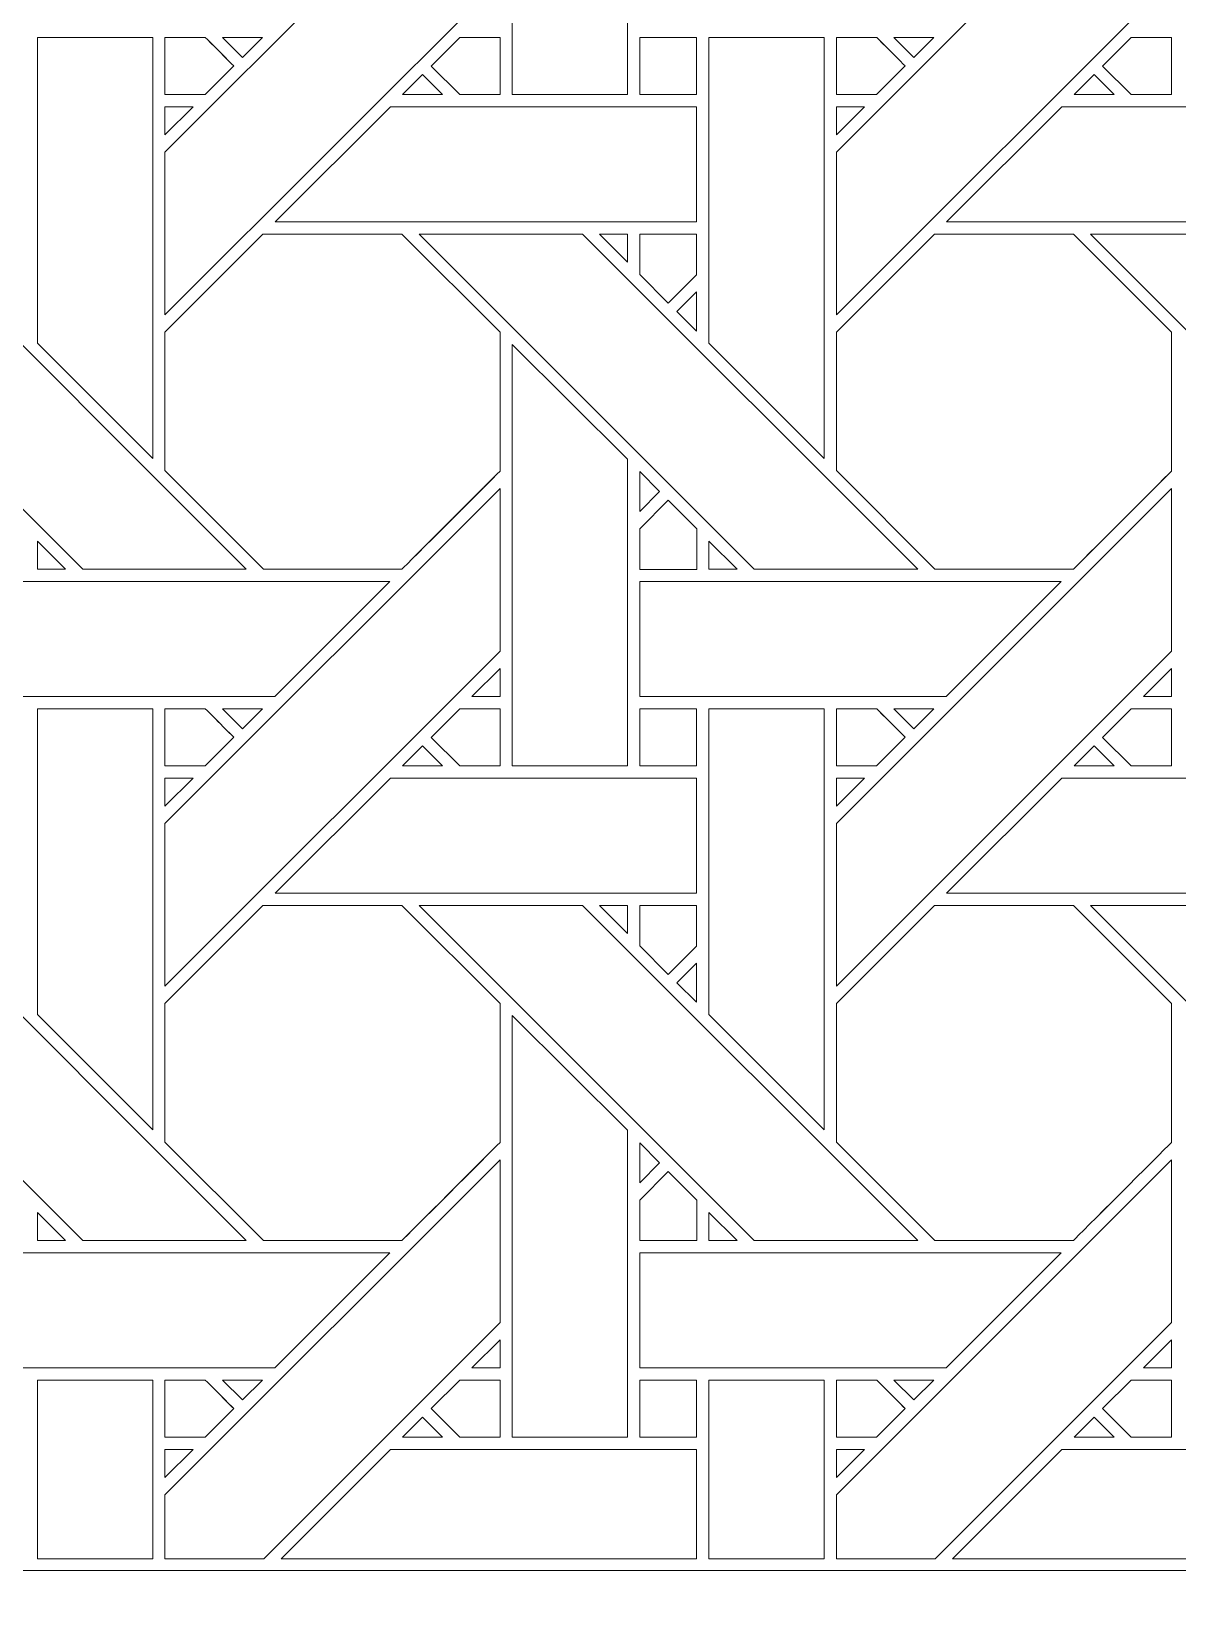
# Model space of a CAD drawing. Header units: inches. Extents: x 6.4 to 18.4, y 3.1 to 15.1.
# Drawn here: x 10.534 to 12.154, y 10.725 to 12.939 of the extents above; entities that cross this region are included whole.
import ezdxf

# ---------------------------------------------------------------- set-up
doc = ezdxf.new("R2010")
doc.units = ezdxf.units.IN
doc.header["$MEASUREMENT"] = 0
doc.layers.add('Design', color=7, linetype='Continuous', lineweight=0)

msp = doc.modelspace()

# ---------------------------------------------------------------- linework, layer by layer
at = {"layer": 'Design'}
for points, knots in [([(12.3829, 15.0948), (9.0691, 15.0948), (6.3829, 12.4085), (6.3829, 9.0948), (6.3829, 5.7811), (9.0691, 3.0948), (12.3829, 3.0948), (15.6966, 3.0948), (18.3829, 5.7811), (18.3829, 9.0948), (18.3829, 12.4085), (15.6966, 15.0948), (12.3829, 15.0948)], [0, 0, 0, 0, 1, 1, 1, 2, 2, 2, 3, 3, 3, 4, 4, 4, 4]), ([(7.399, 10.7636), (7.399, 10.7636), (7.4146, 10.7636), (7.4146, 10.7636), (7.4146, 10.7636), (7.4265, 10.7636), (7.4265, 10.7636), (7.4265, 10.7636), (17.3629, 10.7636), (17.3629, 10.7636), (17.3711, 10.7636), (17.3771, 10.7713), (17.3751, 10.7793), (17.374, 10.7838), (17.3725, 10.7889), (17.3707, 10.7944), (16.6636, 12.8699), (14.6977, 14.3629), (12.3829, 14.3629), (10.0662, 14.3629), (8.0989, 12.8675), (7.3933, 10.7893), (7.3898, 10.779), (7.3884, 10.7717), (7.3905, 10.7675), (7.3918, 10.7649), (7.3945, 10.7636), (7.399, 10.7636)], [0, 0, 0, 0, 1, 1, 1, 2, 2, 2, 3, 3, 3, 4, 4, 4, 5, 5, 5, 6, 6, 6, 7, 7, 7, 8, 8, 8, 9, 9, 9, 9]), ([(11.2137, 12.8493), (11.2137, 12.8493), (11.2137, 13.4452), (11.2137, 13.4452), (11.2137, 13.4452), (11.3765, 13.283), (11.3765, 13.283), (11.3765, 13.283), (11.3765, 12.8493), (11.3765, 12.8493), (11.3765, 12.8493), (11.2137, 12.8493), (11.2137, 12.8493)], [0, 0, 0, 0, 1, 1, 1, 2, 2, 2, 3, 3, 3, 4, 4, 4, 4]), ([(11.1966, 13.0116), (11.1966, 13.0116), (10.7229, 12.5379), (10.7229, 12.5379), (10.7229, 12.5379), (10.7229, 12.768), (10.7229, 12.768), (10.7229, 12.768), (11.1966, 13.2416), (11.1966, 13.2416), (11.1966, 13.2416), (11.1966, 13.0116), (11.1966, 13.0116)], [0, 0, 0, 0, 1, 1, 1, 2, 2, 2, 3, 3, 3, 4, 4, 4, 4]), ([(12.1453, 13.0116), (12.1453, 13.0116), (11.6717, 12.5379), (11.6717, 12.5379), (11.6717, 12.5379), (11.6717, 12.768), (11.6717, 12.768), (11.6717, 12.768), (12.1453, 13.2416), (12.1453, 13.2416), (12.1453, 13.2416), (12.1453, 13.0116), (12.1453, 13.0116)], [0, 0, 0, 0, 1, 1, 1, 2, 2, 2, 3, 3, 3, 4, 4, 4, 4]), ([(10.5429, 12.4979), (10.5429, 12.4979), (10.5429, 12.9301), (10.5429, 12.9301), (10.5429, 12.9301), (10.7058, 12.9301), (10.7058, 12.9301), (10.7058, 12.9301), (10.7058, 12.335), (10.7058, 12.335), (10.7058, 12.335), (10.5429, 12.4979), (10.5429, 12.4979)], [0, 0, 0, 0, 1, 1, 1, 2, 2, 2, 3, 3, 3, 4, 4, 4, 4]), ([(10.7229, 12.9301), (10.7229, 12.9301), (10.78, 12.9301), (10.78, 12.9301), (10.7851, 12.925), (10.8159, 12.8942), (10.8203, 12.8898), (10.8203, 12.8898), (10.7799, 12.8494), (10.7799, 12.8494), (10.7799, 12.8494), (10.7229, 12.8494), (10.7229, 12.8494), (10.7229, 12.8494), (10.7229, 12.9301), (10.7229, 12.9301)], [0, 0, 0, 0, 1, 1, 1, 2, 2, 2, 3, 3, 3, 4, 4, 4, 5, 5, 5, 5]), ([(10.8203, 12.8898), (10.8203, 12.8898), (10.7799, 12.8494), (10.7799, 12.8494), (10.7799, 12.8494), (10.7229, 12.8494), (10.7229, 12.8494), (10.7229, 12.8494), (10.7229, 12.9301), (10.7229, 12.9301), (10.7229, 12.9301), (10.78, 12.9301), (10.78, 12.9301), (10.7852, 12.9249), (10.816, 12.8941), (10.8203, 12.8898)], [0, 0, 0, 0, 1, 1, 1, 2, 2, 2, 3, 3, 3, 4, 4, 4, 5, 5, 5, 5]), ([(10.8044, 12.9301), (10.8044, 12.9301), (10.8608, 12.9301), (10.8608, 12.9301), (10.8608, 12.9301), (10.8326, 12.9019), (10.8326, 12.9019), (10.8326, 12.9019), (10.8044, 12.9301), (10.8044, 12.9301)], [0, 0, 0, 0, 1, 1, 1, 2, 2, 2, 3, 3, 3, 3]), ([(11.1395, 12.8494), (11.1395, 12.8494), (11.0991, 12.8897), (11.0991, 12.8897), (11.0991, 12.8897), (11.1396, 12.9302), (11.1396, 12.9302), (11.1396, 12.9302), (11.1966, 12.9302), (11.1966, 12.9302), (11.1966, 12.9302), (11.1966, 12.8494), (11.1966, 12.8494), (11.1966, 12.8494), (11.1395, 12.8494), (11.1395, 12.8494)], [0, 0, 0, 0, 1, 1, 1, 2, 2, 2, 3, 3, 3, 4, 4, 4, 5, 5, 5, 5]), ([(11.1966, 12.9302), (11.1966, 12.9302), (11.1966, 12.8494), (11.1966, 12.8494), (11.1966, 12.8494), (11.1395, 12.8494), (11.1395, 12.8494), (11.1395, 12.8494), (11.0991, 12.8897), (11.0991, 12.8897), (11.0991, 12.8897), (11.1396, 12.9302), (11.1396, 12.9302), (11.1396, 12.9302), (11.1966, 12.9302), (11.1966, 12.9302)], [0, 0, 0, 0, 1, 1, 1, 2, 2, 2, 3, 3, 3, 4, 4, 4, 5, 5, 5, 5]), ([(11.3938, 12.9301), (11.3938, 12.9301), (11.474, 12.9301), (11.474, 12.9301), (11.474, 12.9301), (11.474, 12.8494), (11.474, 12.8494), (11.474, 12.8494), (11.3938, 12.8494), (11.3938, 12.8494), (11.3938, 12.8494), (11.3938, 12.9301), (11.3938, 12.9301)], [0, 0, 0, 0, 1, 1, 1, 2, 2, 2, 3, 3, 3, 4, 4, 4, 4]), ([(11.3938, 12.9301), (11.3938, 12.9301), (11.474, 12.9301), (11.474, 12.9301), (11.474, 12.9301), (11.474, 12.8494), (11.474, 12.8494), (11.474, 12.8494), (11.3938, 12.8494), (11.3938, 12.8494), (11.3938, 12.8494), (11.3938, 12.9301), (11.3938, 12.9301)], [0, 0, 0, 0, 1, 1, 1, 2, 2, 2, 3, 3, 3, 4, 4, 4, 4]), ([(11.4916, 12.4979), (11.4916, 12.4979), (11.4916, 12.9301), (11.4916, 12.9301), (11.4916, 12.9301), (11.6545, 12.9301), (11.6545, 12.9301), (11.6545, 12.9301), (11.6545, 12.335), (11.6545, 12.335), (11.6545, 12.335), (11.4916, 12.4979), (11.4916, 12.4979)], [0, 0, 0, 0, 1, 1, 1, 2, 2, 2, 3, 3, 3, 4, 4, 4, 4]), ([(11.6717, 12.9301), (11.6717, 12.9301), (11.7287, 12.9301), (11.7287, 12.9301), (11.7339, 12.925), (11.7646, 12.8942), (11.7691, 12.8898), (11.7691, 12.8898), (11.7286, 12.8494), (11.7286, 12.8494), (11.7286, 12.8494), (11.6717, 12.8494), (11.6717, 12.8494), (11.6717, 12.8494), (11.6717, 12.9301), (11.6717, 12.9301)], [0, 0, 0, 0, 1, 1, 1, 2, 2, 2, 3, 3, 3, 4, 4, 4, 5, 5, 5, 5]), ([(11.7691, 12.8898), (11.7691, 12.8898), (11.7286, 12.8494), (11.7286, 12.8494), (11.7286, 12.8494), (11.6717, 12.8494), (11.6717, 12.8494), (11.6717, 12.8494), (11.6717, 12.9301), (11.6717, 12.9301), (11.6717, 12.9301), (11.7287, 12.9301), (11.7287, 12.9301), (11.7339, 12.9249), (11.7647, 12.8941), (11.7691, 12.8898)], [0, 0, 0, 0, 1, 1, 1, 2, 2, 2, 3, 3, 3, 4, 4, 4, 5, 5, 5, 5]), ([(11.7531, 12.9301), (11.7531, 12.9301), (11.8096, 12.9301), (11.8096, 12.9301), (11.8096, 12.9301), (11.7813, 12.9019), (11.7813, 12.9019), (11.7813, 12.9019), (11.7531, 12.9301), (11.7531, 12.9301)], [0, 0, 0, 0, 1, 1, 1, 2, 2, 2, 3, 3, 3, 3]), ([(12.0882, 12.8494), (12.0882, 12.8494), (12.0479, 12.8897), (12.0479, 12.8897), (12.0479, 12.8897), (12.0883, 12.9302), (12.0883, 12.9302), (12.0883, 12.9302), (12.1453, 12.9302), (12.1453, 12.9302), (12.1453, 12.9302), (12.1453, 12.8494), (12.1453, 12.8494), (12.1453, 12.8494), (12.0882, 12.8494), (12.0882, 12.8494)], [0, 0, 0, 0, 1, 1, 1, 2, 2, 2, 3, 3, 3, 4, 4, 4, 5, 5, 5, 5]), ([(12.1453, 12.9302), (12.1453, 12.9302), (12.1453, 12.8494), (12.1453, 12.8494), (12.1453, 12.8494), (12.0882, 12.8494), (12.0882, 12.8494), (12.0882, 12.8494), (12.0479, 12.8897), (12.0479, 12.8897), (12.0479, 12.8897), (12.0883, 12.9302), (12.0883, 12.9302), (12.0883, 12.9302), (12.1453, 12.9302), (12.1453, 12.9302)], [0, 0, 0, 0, 1, 1, 1, 2, 2, 2, 3, 3, 3, 4, 4, 4, 5, 5, 5, 5]), ([(11.1153, 12.8493), (11.1153, 12.8493), (11.0588, 12.8493), (11.0588, 12.8493), (11.0588, 12.8493), (11.087, 12.8776), (11.087, 12.8776), (11.087, 12.8776), (11.1153, 12.8493), (11.1153, 12.8493)], [0, 0, 0, 0, 1, 1, 1, 2, 2, 2, 3, 3, 3, 3]), ([(12.064, 12.8493), (12.064, 12.8493), (12.0075, 12.8493), (12.0075, 12.8493), (12.0075, 12.8493), (12.0358, 12.8776), (12.0358, 12.8776), (12.0358, 12.8776), (12.064, 12.8493), (12.064, 12.8493)], [0, 0, 0, 0, 1, 1, 1, 2, 2, 2, 3, 3, 3, 3]), ([(10.7628, 12.8322), (10.7628, 12.8322), (10.7229, 12.7924), (10.7229, 12.7924), (10.7229, 12.7924), (10.7229, 12.8322), (10.7229, 12.8322), (10.7229, 12.8322), (10.7628, 12.8322), (10.7628, 12.8322)], [0, 0, 0, 0, 1, 1, 1, 2, 2, 2, 3, 3, 3, 3]), ([(11.4741, 12.8322), (11.4741, 12.8322), (11.4741, 12.6694), (11.4741, 12.6694), (11.4741, 12.6694), (10.8788, 12.6694), (10.8788, 12.6694), (10.8788, 12.6694), (11.0416, 12.8322), (11.0416, 12.8322), (11.0416, 12.8322), (11.4741, 12.8322), (11.4741, 12.8322)], [0, 0, 0, 0, 1, 1, 1, 2, 2, 2, 3, 3, 3, 4, 4, 4, 4]), ([(11.7115, 12.8322), (11.7115, 12.8322), (11.6717, 12.7924), (11.6717, 12.7924), (11.6717, 12.7924), (11.6717, 12.8322), (11.6717, 12.8322), (11.6717, 12.8322), (11.7115, 12.8322), (11.7115, 12.8322)], [0, 0, 0, 0, 1, 1, 1, 2, 2, 2, 3, 3, 3, 3]), ([(12.4228, 12.8322), (12.4228, 12.8322), (12.4228, 12.6694), (12.4228, 12.6694), (12.4228, 12.6694), (11.8275, 12.6694), (11.8275, 12.6694), (11.8275, 12.6694), (11.9904, 12.8322), (11.9904, 12.8322), (11.9904, 12.8322), (12.4228, 12.8322), (12.4228, 12.8322)], [0, 0, 0, 0, 1, 1, 1, 2, 2, 2, 3, 3, 3, 4, 4, 4, 4]), ([(10.838, 12.1786), (10.838, 12.1786), (10.6069, 12.1786), (10.6069, 12.1786), (10.6069, 12.1786), (10.1334, 12.6522), (10.1334, 12.6522), (10.1334, 12.6522), (10.3643, 12.6522), (10.3643, 12.6522), (10.3643, 12.6522), (10.838, 12.1786), (10.838, 12.1786)], [0, 0, 0, 0, 1, 1, 1, 2, 2, 2, 3, 3, 3, 4, 4, 4, 4]), ([(10.7229, 12.5135), (10.7229, 12.5135), (10.8616, 12.6523), (10.8616, 12.6523), (10.8616, 12.6523), (11.0578, 12.6523), (11.0578, 12.6523), (11.0578, 12.6523), (11.1966, 12.5135), (11.1966, 12.5135), (11.1966, 12.5135), (11.1966, 12.3173), (11.1966, 12.3173), (11.1788, 12.2994), (11.0669, 12.1876), (11.0579, 12.1786), (11.0579, 12.1786), (10.8622, 12.1786), (10.8622, 12.1786), (10.8622, 12.1786), (10.7229, 12.3179), (10.7229, 12.3179), (10.7229, 12.3179), (10.7229, 12.5135), (10.7229, 12.5135)], [0, 0, 0, 0, 1, 1, 1, 2, 2, 2, 3, 3, 3, 4, 4, 4, 5, 5, 5, 6, 6, 6, 7, 7, 7, 8, 8, 8, 8]), ([(11.0578, 12.6523), (11.0578, 12.6523), (11.1966, 12.5135), (11.1966, 12.5135), (11.1966, 12.5135), (11.1966, 12.3173), (11.1966, 12.3173), (11.1784, 12.299), (11.0666, 12.1874), (11.0579, 12.1786), (11.0579, 12.1786), (10.8622, 12.1786), (10.8622, 12.1786), (10.8622, 12.1786), (10.7229, 12.3179), (10.7229, 12.3179), (10.7229, 12.3179), (10.7229, 12.5135), (10.7229, 12.5135), (10.7229, 12.5135), (10.8616, 12.6523), (10.8616, 12.6523), (10.8616, 12.6523), (11.0578, 12.6523), (11.0578, 12.6523)], [0, 0, 0, 0, 1, 1, 1, 2, 2, 2, 3, 3, 3, 4, 4, 4, 5, 5, 5, 6, 6, 6, 7, 7, 7, 8, 8, 8, 8]), ([(11.7867, 12.1786), (11.7867, 12.1786), (11.5557, 12.1786), (11.5557, 12.1786), (11.5557, 12.1786), (11.0821, 12.6522), (11.0821, 12.6522), (11.0821, 12.6522), (11.313, 12.6522), (11.313, 12.6522), (11.313, 12.6522), (11.7867, 12.1786), (11.7867, 12.1786)], [0, 0, 0, 0, 1, 1, 1, 2, 2, 2, 3, 3, 3, 4, 4, 4, 4]), ([(11.3372, 12.6522), (11.3372, 12.6522), (11.3766, 12.6522), (11.3766, 12.6522), (11.3766, 12.6522), (11.3766, 12.6124), (11.3766, 12.6124), (11.3766, 12.6124), (11.3372, 12.6522), (11.3372, 12.6522)], [0, 0, 0, 0, 1, 1, 1, 2, 2, 2, 3, 3, 3, 3]), ([(11.3938, 12.6523), (11.3938, 12.6523), (11.474, 12.6523), (11.474, 12.6523), (11.474, 12.6523), (11.474, 12.5947), (11.474, 12.5947), (11.474, 12.5947), (11.4341, 12.5547), (11.4341, 12.5547), (11.4341, 12.5547), (11.3938, 12.5951), (11.3938, 12.5951), (11.3938, 12.5951), (11.3938, 12.6523), (11.3938, 12.6523)], [0, 0, 0, 0, 1, 1, 1, 2, 2, 2, 3, 3, 3, 4, 4, 4, 5, 5, 5, 5]), ([(11.474, 12.5947), (11.474, 12.5947), (11.4341, 12.5547), (11.4341, 12.5547), (11.4341, 12.5547), (11.3938, 12.5951), (11.3938, 12.5951), (11.3938, 12.5951), (11.3938, 12.6523), (11.3938, 12.6523), (11.3938, 12.6523), (11.474, 12.6523), (11.474, 12.6523), (11.474, 12.6523), (11.474, 12.5947), (11.474, 12.5947)], [0, 0, 0, 0, 1, 1, 1, 2, 2, 2, 3, 3, 3, 4, 4, 4, 5, 5, 5, 5]), ([(11.6717, 12.5135), (11.6717, 12.5135), (11.8104, 12.6523), (11.8104, 12.6523), (11.8104, 12.6523), (12.0066, 12.6523), (12.0066, 12.6523), (12.0066, 12.6523), (12.1453, 12.5135), (12.1453, 12.5135), (12.1453, 12.5135), (12.1453, 12.3173), (12.1453, 12.3173), (12.1275, 12.2994), (12.0156, 12.1876), (12.0066, 12.1786), (12.0066, 12.1786), (11.8109, 12.1786), (11.8109, 12.1786), (11.8109, 12.1786), (11.6717, 12.3179), (11.6717, 12.3179), (11.6717, 12.3179), (11.6717, 12.5135), (11.6717, 12.5135)], [0, 0, 0, 0, 1, 1, 1, 2, 2, 2, 3, 3, 3, 4, 4, 4, 5, 5, 5, 6, 6, 6, 7, 7, 7, 8, 8, 8, 8]), ([(12.0066, 12.6523), (12.0066, 12.6523), (12.1453, 12.5135), (12.1453, 12.5135), (12.1453, 12.5135), (12.1453, 12.3173), (12.1453, 12.3173), (12.1272, 12.2991), (12.0154, 12.1874), (12.0066, 12.1786), (12.0066, 12.1786), (11.8109, 12.1786), (11.8109, 12.1786), (11.8109, 12.1786), (11.6717, 12.3179), (11.6717, 12.3179), (11.6717, 12.3179), (11.6717, 12.5135), (11.6717, 12.5135), (11.6717, 12.5135), (11.8104, 12.6523), (11.8104, 12.6523), (11.8104, 12.6523), (12.0066, 12.6523), (12.0066, 12.6523)], [0, 0, 0, 0, 1, 1, 1, 2, 2, 2, 3, 3, 3, 4, 4, 4, 5, 5, 5, 6, 6, 6, 7, 7, 7, 8, 8, 8, 8]), ([(12.7354, 12.1786), (12.7354, 12.1786), (12.5044, 12.1786), (12.5044, 12.1786), (12.5044, 12.1786), (12.0308, 12.6522), (12.0308, 12.6522), (12.0308, 12.6522), (12.2618, 12.6522), (12.2618, 12.6522), (12.2618, 12.6522), (12.7354, 12.1786), (12.7354, 12.1786)], [0, 0, 0, 0, 1, 1, 1, 2, 2, 2, 3, 3, 3, 4, 4, 4, 4]), ([(11.4741, 12.5704), (11.4741, 12.5704), (11.4741, 12.5152), (11.4741, 12.5152), (11.4741, 12.5152), (11.4463, 12.5426), (11.4463, 12.5426), (11.4463, 12.5426), (11.4741, 12.5704), (11.4741, 12.5704)], [0, 0, 0, 0, 1, 1, 1, 2, 2, 2, 3, 3, 3, 3]), ([(11.3765, 12.3343), (11.3765, 12.3343), (11.3765, 11.9006), (11.3765, 11.9006), (11.3765, 11.9006), (11.2137, 11.9006), (11.2137, 11.9006), (11.2137, 11.9006), (11.2137, 12.4964), (11.2137, 12.4964), (11.2137, 12.4964), (11.3765, 12.3343), (11.3765, 12.3343)], [0, 0, 0, 0, 1, 1, 1, 2, 2, 2, 3, 3, 3, 4, 4, 4, 4]), ([(11.3938, 12.26), (11.3938, 12.26), (11.3938, 12.3168), (11.3938, 12.3168), (11.3938, 12.3168), (11.422, 12.2882), (11.422, 12.2882), (11.422, 12.2882), (11.3938, 12.26), (11.3938, 12.26)], [0, 0, 0, 0, 1, 1, 1, 2, 2, 2, 3, 3, 3, 3]), ([(10.7229, 11.8193), (10.7229, 11.8193), (11.1966, 12.2929), (11.1966, 12.2929), (11.1966, 12.2929), (11.1966, 12.0628), (11.1966, 12.0628), (11.1966, 12.0628), (10.7229, 11.5892), (10.7229, 11.5892), (10.7229, 11.5892), (10.7229, 11.8193), (10.7229, 11.8193)], [0, 0, 0, 0, 1, 1, 1, 2, 2, 2, 3, 3, 3, 4, 4, 4, 4]), ([(11.6717, 11.8193), (11.6717, 11.8193), (12.1453, 12.2929), (12.1453, 12.2929), (12.1453, 12.2929), (12.1453, 12.0628), (12.1453, 12.0628), (12.1453, 12.0628), (11.6717, 11.5892), (11.6717, 11.5892), (11.6717, 11.5892), (11.6717, 11.8193), (11.6717, 11.8193)], [0, 0, 0, 0, 1, 1, 1, 2, 2, 2, 3, 3, 3, 4, 4, 4, 4]), ([(11.4745, 12.2357), (11.4745, 12.2357), (11.4745, 12.1784), (11.4745, 12.1784), (11.4745, 12.1784), (11.3938, 12.1784), (11.3938, 12.1784), (11.3938, 12.1784), (11.3938, 12.2357), (11.3938, 12.2357), (11.3938, 12.2357), (11.4341, 12.276), (11.4341, 12.276), (11.4341, 12.276), (11.4745, 12.2357), (11.4745, 12.2357)], [0, 0, 0, 0, 1, 1, 1, 2, 2, 2, 3, 3, 3, 4, 4, 4, 5, 5, 5, 5]), ([(11.3938, 12.1784), (11.3938, 12.1784), (11.3938, 12.2357), (11.3938, 12.2357), (11.3938, 12.2357), (11.4341, 12.276), (11.4341, 12.276), (11.4341, 12.276), (11.4745, 12.2357), (11.4745, 12.2357), (11.4745, 12.2357), (11.4745, 12.1784), (11.4745, 12.1784), (11.4745, 12.1784), (11.3938, 12.1784), (11.3938, 12.1784)], [0, 0, 0, 0, 1, 1, 1, 2, 2, 2, 3, 3, 3, 4, 4, 4, 5, 5, 5, 5]), ([(10.5827, 12.1786), (10.5827, 12.1786), (10.543, 12.1786), (10.543, 12.1786), (10.543, 12.1786), (10.543, 12.2184), (10.543, 12.2184), (10.543, 12.2184), (10.5827, 12.1786), (10.5827, 12.1786)], [0, 0, 0, 0, 1, 1, 1, 2, 2, 2, 3, 3, 3, 3]), ([(11.5314, 12.1786), (11.5314, 12.1786), (11.4917, 12.1786), (11.4917, 12.1786), (11.4917, 12.1786), (11.4917, 12.2184), (11.4917, 12.2184), (11.4917, 12.2184), (11.5314, 12.1786), (11.5314, 12.1786)], [0, 0, 0, 0, 1, 1, 1, 2, 2, 2, 3, 3, 3, 3]), ([(10.4451, 11.9986), (10.4451, 11.9986), (10.4451, 12.1613), (10.4451, 12.1613), (10.4451, 12.1613), (11.0408, 12.1613), (11.0408, 12.1613), (11.0408, 12.1613), (10.8781, 11.9986), (10.8781, 11.9986), (10.8781, 11.9986), (10.4451, 11.9986), (10.4451, 11.9986)], [0, 0, 0, 0, 1, 1, 1, 2, 2, 2, 3, 3, 3, 4, 4, 4, 4]), ([(11.3938, 11.9986), (11.3938, 11.9986), (11.3938, 12.1613), (11.3938, 12.1613), (11.3938, 12.1613), (11.9895, 12.1613), (11.9895, 12.1613), (11.9895, 12.1613), (11.8268, 11.9986), (11.8268, 11.9986), (11.8268, 11.9986), (11.3938, 11.9986), (11.3938, 11.9986)], [0, 0, 0, 0, 1, 1, 1, 2, 2, 2, 3, 3, 3, 4, 4, 4, 4]), ([(11.1568, 11.9987), (11.1568, 11.9987), (11.1966, 12.0384), (11.1966, 12.0384), (11.1966, 12.0384), (11.1966, 11.9987), (11.1966, 11.9987), (11.1966, 11.9987), (11.1568, 11.9987), (11.1568, 11.9987)], [0, 0, 0, 0, 1, 1, 1, 2, 2, 2, 3, 3, 3, 3]), ([(12.1056, 11.9987), (12.1056, 11.9987), (12.1453, 12.0384), (12.1453, 12.0384), (12.1453, 12.0384), (12.1453, 11.9987), (12.1453, 11.9987), (12.1453, 11.9987), (12.1056, 11.9987), (12.1056, 11.9987)], [0, 0, 0, 0, 1, 1, 1, 2, 2, 2, 3, 3, 3, 3]), ([(10.7058, 11.9814), (10.7058, 11.9814), (10.7058, 11.3863), (10.7058, 11.3863), (10.7058, 11.3863), (10.5429, 11.5492), (10.5429, 11.5492), (10.5429, 11.5492), (10.5429, 11.9814), (10.5429, 11.9814), (10.5429, 11.9814), (10.7058, 11.9814), (10.7058, 11.9814)], [0, 0, 0, 0, 1, 1, 1, 2, 2, 2, 3, 3, 3, 4, 4, 4, 4]), ([(10.7229, 11.9814), (10.7229, 11.9814), (10.78, 11.9814), (10.78, 11.9814), (10.7851, 11.9763), (10.8159, 11.9455), (10.8203, 11.9411), (10.8203, 11.9411), (10.7799, 11.9006), (10.7799, 11.9006), (10.7799, 11.9006), (10.7229, 11.9006), (10.7229, 11.9006), (10.7229, 11.9006), (10.7229, 11.9814), (10.7229, 11.9814)], [0, 0, 0, 0, 1, 1, 1, 2, 2, 2, 3, 3, 3, 4, 4, 4, 5, 5, 5, 5]), ([(10.7229, 11.9814), (10.7229, 11.9814), (10.78, 11.9814), (10.78, 11.9814), (10.7854, 11.976), (10.7956, 11.9658), (10.805, 11.9564), (10.805, 11.9564), (10.8203, 11.9411), (10.8203, 11.9411), (10.8203, 11.9411), (10.7799, 11.9006), (10.7799, 11.9006), (10.7799, 11.9006), (10.7229, 11.9006), (10.7229, 11.9006), (10.7229, 11.9006), (10.7229, 11.9814), (10.7229, 11.9814)], [0, 0, 0, 0, 1, 1, 1, 2, 2, 2, 3, 3, 3, 4, 4, 4, 5, 5, 5, 6, 6, 6, 6]), ([(10.8608, 11.9814), (10.8608, 11.9814), (10.8325, 11.9532), (10.8325, 11.9532), (10.8325, 11.9532), (10.8044, 11.9814), (10.8044, 11.9814), (10.8044, 11.9814), (10.8608, 11.9814), (10.8608, 11.9814)], [0, 0, 0, 0, 1, 1, 1, 2, 2, 2, 3, 3, 3, 3]), ([(11.1395, 11.9006), (11.1395, 11.9006), (11.0991, 11.941), (11.0991, 11.941), (11.0991, 11.941), (11.1396, 11.9814), (11.1396, 11.9814), (11.1396, 11.9814), (11.1966, 11.9814), (11.1966, 11.9814), (11.1966, 11.9814), (11.1966, 11.9006), (11.1966, 11.9006), (11.1966, 11.9006), (11.1395, 11.9006), (11.1395, 11.9006)], [0, 0, 0, 0, 1, 1, 1, 2, 2, 2, 3, 3, 3, 4, 4, 4, 5, 5, 5, 5]), ([(11.0991, 11.941), (11.0991, 11.941), (11.1396, 11.9814), (11.1396, 11.9814), (11.1396, 11.9814), (11.1966, 11.9814), (11.1966, 11.9814), (11.1966, 11.9814), (11.1966, 11.9006), (11.1966, 11.9006), (11.1966, 11.9006), (11.1395, 11.9006), (11.1395, 11.9006), (11.1395, 11.9006), (11.0991, 11.941), (11.0991, 11.941)], [0, 0, 0, 0, 1, 1, 1, 2, 2, 2, 3, 3, 3, 4, 4, 4, 5, 5, 5, 5]), ([(11.3938, 11.9814), (11.3938, 11.9814), (11.474, 11.9814), (11.474, 11.9814), (11.474, 11.9814), (11.474, 11.9006), (11.474, 11.9006), (11.474, 11.9006), (11.3938, 11.9006), (11.3938, 11.9006), (11.3938, 11.9006), (11.3938, 11.9814), (11.3938, 11.9814)], [0, 0, 0, 0, 1, 1, 1, 2, 2, 2, 3, 3, 3, 4, 4, 4, 4]), ([(11.3938, 11.9814), (11.3938, 11.9814), (11.474, 11.9814), (11.474, 11.9814), (11.474, 11.9814), (11.474, 11.9006), (11.474, 11.9006), (11.474, 11.9006), (11.3938, 11.9006), (11.3938, 11.9006), (11.3938, 11.9006), (11.3938, 11.9814), (11.3938, 11.9814)], [0, 0, 0, 0, 1, 1, 1, 2, 2, 2, 3, 3, 3, 4, 4, 4, 4]), ([(11.6545, 11.9814), (11.6545, 11.9814), (11.6545, 11.3863), (11.6545, 11.3863), (11.6545, 11.3863), (11.4916, 11.5492), (11.4916, 11.5492), (11.4916, 11.5492), (11.4916, 11.9814), (11.4916, 11.9814), (11.4916, 11.9814), (11.6545, 11.9814), (11.6545, 11.9814)], [0, 0, 0, 0, 1, 1, 1, 2, 2, 2, 3, 3, 3, 4, 4, 4, 4]), ([(11.6717, 11.9814), (11.6717, 11.9814), (11.7287, 11.9814), (11.7287, 11.9814), (11.7339, 11.9763), (11.7646, 11.9455), (11.7691, 11.9411), (11.7691, 11.9411), (11.7286, 11.9006), (11.7286, 11.9006), (11.7286, 11.9006), (11.6717, 11.9006), (11.6717, 11.9006), (11.6717, 11.9006), (11.6717, 11.9814), (11.6717, 11.9814)], [0, 0, 0, 0, 1, 1, 1, 2, 2, 2, 3, 3, 3, 4, 4, 4, 5, 5, 5, 5]), ([(11.6717, 11.9814), (11.6717, 11.9814), (11.7287, 11.9814), (11.7287, 11.9814), (11.734, 11.9762), (11.7648, 11.9453), (11.7691, 11.9411), (11.7691, 11.9411), (11.7286, 11.9006), (11.7286, 11.9006), (11.7286, 11.9006), (11.6717, 11.9006), (11.6717, 11.9006), (11.6717, 11.9006), (11.6717, 11.9814), (11.6717, 11.9814)], [0, 0, 0, 0, 1, 1, 1, 2, 2, 2, 3, 3, 3, 4, 4, 4, 5, 5, 5, 5]), ([(11.8096, 11.9814), (11.8096, 11.9814), (11.7813, 11.9532), (11.7813, 11.9532), (11.7813, 11.9532), (11.7531, 11.9814), (11.7531, 11.9814), (11.7531, 11.9814), (11.8096, 11.9814), (11.8096, 11.9814)], [0, 0, 0, 0, 1, 1, 1, 2, 2, 2, 3, 3, 3, 3]), ([(12.0882, 11.9006), (12.0882, 11.9006), (12.0479, 11.941), (12.0479, 11.941), (12.0479, 11.941), (12.0883, 11.9814), (12.0883, 11.9814), (12.0883, 11.9814), (12.1453, 11.9814), (12.1453, 11.9814), (12.1453, 11.9814), (12.1453, 11.9006), (12.1453, 11.9006), (12.1453, 11.9006), (12.0882, 11.9006), (12.0882, 11.9006)], [0, 0, 0, 0, 1, 1, 1, 2, 2, 2, 3, 3, 3, 4, 4, 4, 5, 5, 5, 5]), ([(12.0479, 11.941), (12.0479, 11.941), (12.0883, 11.9814), (12.0883, 11.9814), (12.0883, 11.9814), (12.1453, 11.9814), (12.1453, 11.9814), (12.1453, 11.9814), (12.1453, 11.9006), (12.1453, 11.9006), (12.1453, 11.9006), (12.0882, 11.9006), (12.0882, 11.9006), (12.0882, 11.9006), (12.0479, 11.941), (12.0479, 11.941)], [0, 0, 0, 0, 1, 1, 1, 2, 2, 2, 3, 3, 3, 4, 4, 4, 5, 5, 5, 5]), ([(11.1153, 11.9006), (11.1153, 11.9006), (11.0588, 11.9006), (11.0588, 11.9006), (11.0588, 11.9006), (11.087, 11.9289), (11.087, 11.9289), (11.087, 11.9289), (11.1153, 11.9006), (11.1153, 11.9006)], [0, 0, 0, 0, 1, 1, 1, 2, 2, 2, 3, 3, 3, 3]), ([(12.064, 11.9006), (12.064, 11.9006), (12.0075, 11.9006), (12.0075, 11.9006), (12.0075, 11.9006), (12.0358, 11.9289), (12.0358, 11.9289), (12.0358, 11.9289), (12.064, 11.9006), (12.064, 11.9006)], [0, 0, 0, 0, 1, 1, 1, 2, 2, 2, 3, 3, 3, 3]), ([(10.7628, 11.8835), (10.7628, 11.8835), (10.7229, 11.8436), (10.7229, 11.8436), (10.7229, 11.8436), (10.7229, 11.8835), (10.7229, 11.8835), (10.7229, 11.8835), (10.7628, 11.8835), (10.7628, 11.8835)], [0, 0, 0, 0, 1, 1, 1, 2, 2, 2, 3, 3, 3, 3]), ([(10.8788, 11.7206), (10.8788, 11.7206), (11.0416, 11.8835), (11.0416, 11.8835), (11.0416, 11.8835), (11.4741, 11.8835), (11.4741, 11.8835), (11.4741, 11.8835), (11.4741, 11.7206), (11.4741, 11.7206), (11.4741, 11.7206), (10.8788, 11.7206), (10.8788, 11.7206)], [0, 0, 0, 0, 1, 1, 1, 2, 2, 2, 3, 3, 3, 4, 4, 4, 4]), ([(11.7115, 11.8835), (11.7115, 11.8835), (11.6717, 11.8436), (11.6717, 11.8436), (11.6717, 11.8436), (11.6717, 11.8835), (11.6717, 11.8835), (11.6717, 11.8835), (11.7115, 11.8835), (11.7115, 11.8835)], [0, 0, 0, 0, 1, 1, 1, 2, 2, 2, 3, 3, 3, 3]), ([(11.8275, 11.7206), (11.8275, 11.7206), (11.9904, 11.8835), (11.9904, 11.8835), (11.9904, 11.8835), (12.4228, 11.8835), (12.4228, 11.8835), (12.4228, 11.8835), (12.4228, 11.7206), (12.4228, 11.7206), (12.4228, 11.7206), (11.8275, 11.7206), (11.8275, 11.7206)], [0, 0, 0, 0, 1, 1, 1, 2, 2, 2, 3, 3, 3, 4, 4, 4, 4]), ([(10.1334, 11.7035), (10.1334, 11.7035), (10.3643, 11.7035), (10.3643, 11.7035), (10.3643, 11.7035), (10.838, 11.2299), (10.838, 11.2299), (10.838, 11.2299), (10.6069, 11.2299), (10.6069, 11.2299), (10.6069, 11.2299), (10.1334, 11.7035), (10.1334, 11.7035)], [0, 0, 0, 0, 1, 1, 1, 2, 2, 2, 3, 3, 3, 4, 4, 4, 4]), ([(10.7229, 11.5648), (10.7229, 11.5648), (10.8616, 11.7035), (10.8616, 11.7035), (10.8616, 11.7035), (11.0578, 11.7035), (11.0578, 11.7035), (11.0578, 11.7035), (11.1966, 11.5648), (11.1966, 11.5648), (11.1966, 11.5648), (11.1966, 11.3686), (11.1966, 11.3686), (11.1788, 11.3507), (11.0669, 11.2389), (11.0579, 11.2299), (11.0579, 11.2299), (10.8622, 11.2299), (10.8622, 11.2299), (10.8622, 11.2299), (10.7229, 11.3691), (10.7229, 11.3691), (10.7229, 11.3691), (10.7229, 11.5648), (10.7229, 11.5648)], [0, 0, 0, 0, 1, 1, 1, 2, 2, 2, 3, 3, 3, 4, 4, 4, 5, 5, 5, 6, 6, 6, 7, 7, 7, 8, 8, 8, 8]), ([(10.8622, 11.2299), (10.8622, 11.2299), (10.7229, 11.3691), (10.7229, 11.3691), (10.7229, 11.3691), (10.7229, 11.5648), (10.7229, 11.5648), (10.7229, 11.5648), (10.8616, 11.7035), (10.8616, 11.7035), (10.8616, 11.7035), (11.0578, 11.7035), (11.0578, 11.7035), (11.0578, 11.7035), (11.1966, 11.5648), (11.1966, 11.5648), (11.1966, 11.5648), (11.1966, 11.3686), (11.1966, 11.3686), (11.1787, 11.3505), (11.0668, 11.2388), (11.0579, 11.2299), (11.0579, 11.2299), (10.8622, 11.2299), (10.8622, 11.2299)], [0, 0, 0, 0, 1, 1, 1, 2, 2, 2, 3, 3, 3, 4, 4, 4, 5, 5, 5, 6, 6, 6, 7, 7, 7, 8, 8, 8, 8]), ([(11.0821, 11.7035), (11.0821, 11.7035), (11.313, 11.7035), (11.313, 11.7035), (11.313, 11.7035), (11.7867, 11.2299), (11.7867, 11.2299), (11.7867, 11.2299), (11.5556, 11.2299), (11.5556, 11.2299), (11.5556, 11.2299), (11.0821, 11.7035), (11.0821, 11.7035)], [0, 0, 0, 0, 1, 1, 1, 2, 2, 2, 3, 3, 3, 4, 4, 4, 4]), ([(11.3766, 11.7035), (11.3766, 11.7035), (11.3766, 11.6637), (11.3766, 11.6637), (11.3766, 11.6637), (11.3372, 11.7035), (11.3372, 11.7035), (11.3372, 11.7035), (11.3766, 11.7035), (11.3766, 11.7035)], [0, 0, 0, 0, 1, 1, 1, 2, 2, 2, 3, 3, 3, 3]), ([(11.3938, 11.7035), (11.3938, 11.7035), (11.474, 11.7035), (11.474, 11.7035), (11.474, 11.7035), (11.474, 11.6459), (11.474, 11.6459), (11.474, 11.6459), (11.4341, 11.606), (11.4341, 11.606), (11.4341, 11.606), (11.3938, 11.6463), (11.3938, 11.6463), (11.3938, 11.6463), (11.3938, 11.7035), (11.3938, 11.7035)], [0, 0, 0, 0, 1, 1, 1, 2, 2, 2, 3, 3, 3, 4, 4, 4, 5, 5, 5, 5]), ([(11.4341, 11.606), (11.4341, 11.606), (11.3938, 11.6463), (11.3938, 11.6463), (11.3938, 11.6463), (11.3938, 11.7035), (11.3938, 11.7035), (11.3938, 11.7035), (11.474, 11.7035), (11.474, 11.7035), (11.474, 11.7035), (11.474, 11.6459), (11.474, 11.6459), (11.474, 11.6459), (11.4341, 11.606), (11.4341, 11.606)], [0, 0, 0, 0, 1, 1, 1, 2, 2, 2, 3, 3, 3, 4, 4, 4, 5, 5, 5, 5]), ([(11.6717, 11.5648), (11.6717, 11.5648), (11.8104, 11.7035), (11.8104, 11.7035), (11.8104, 11.7035), (12.0066, 11.7035), (12.0066, 11.7035), (12.0066, 11.7035), (12.1453, 11.5648), (12.1453, 11.5648), (12.1453, 11.5648), (12.1453, 11.3686), (12.1453, 11.3686), (12.1275, 11.3507), (12.0156, 11.2389), (12.0066, 11.2299), (12.0066, 11.2299), (11.8109, 11.2299), (11.8109, 11.2299), (11.8109, 11.2299), (11.6717, 11.3691), (11.6717, 11.3691), (11.6717, 11.3691), (11.6717, 11.5648), (11.6717, 11.5648)], [0, 0, 0, 0, 1, 1, 1, 2, 2, 2, 3, 3, 3, 4, 4, 4, 5, 5, 5, 6, 6, 6, 7, 7, 7, 8, 8, 8, 8]), ([(11.8109, 11.2299), (11.8109, 11.2299), (11.6717, 11.3691), (11.6717, 11.3691), (11.6717, 11.3691), (11.6717, 11.5648), (11.6717, 11.5648), (11.6717, 11.5648), (11.8104, 11.7035), (11.8104, 11.7035), (11.8104, 11.7035), (12.0066, 11.7035), (12.0066, 11.7035), (12.0066, 11.7035), (12.1453, 11.5648), (12.1453, 11.5648), (12.1453, 11.5648), (12.1453, 11.3686), (12.1453, 11.3686), (12.1275, 11.3506), (12.0156, 11.2389), (12.0066, 11.2299), (12.0066, 11.2299), (11.8109, 11.2299), (11.8109, 11.2299)], [0, 0, 0, 0, 1, 1, 1, 2, 2, 2, 3, 3, 3, 4, 4, 4, 5, 5, 5, 6, 6, 6, 7, 7, 7, 8, 8, 8, 8]), ([(12.0308, 11.7035), (12.0308, 11.7035), (12.2618, 11.7035), (12.2618, 11.7035), (12.2618, 11.7035), (12.7354, 11.2299), (12.7354, 11.2299), (12.7354, 11.2299), (12.5044, 11.2299), (12.5044, 11.2299), (12.5044, 11.2299), (12.0308, 11.7035), (12.0308, 11.7035)], [0, 0, 0, 0, 1, 1, 1, 2, 2, 2, 3, 3, 3, 4, 4, 4, 4]), ([(11.4741, 11.6217), (11.4741, 11.6217), (11.4741, 11.5665), (11.4741, 11.5665), (11.4741, 11.5665), (11.4463, 11.5939), (11.4463, 11.5939), (11.4463, 11.5939), (11.4741, 11.6217), (11.4741, 11.6217)], [0, 0, 0, 0, 1, 1, 1, 2, 2, 2, 3, 3, 3, 3]), ([(11.3765, 11.3856), (11.3765, 11.3856), (11.3765, 10.9519), (11.3765, 10.9519), (11.3765, 10.9519), (11.2137, 10.9519), (11.2137, 10.9519), (11.2137, 10.9519), (11.2137, 11.5477), (11.2137, 11.5477), (11.2137, 11.5477), (11.3765, 11.3856), (11.3765, 11.3856)], [0, 0, 0, 0, 1, 1, 1, 2, 2, 2, 3, 3, 3, 4, 4, 4, 4]), ([(11.422, 11.3395), (11.422, 11.3395), (11.3938, 11.3113), (11.3938, 11.3113), (11.3938, 11.3113), (11.3938, 11.3681), (11.3938, 11.3681), (11.3938, 11.3681), (11.422, 11.3395), (11.422, 11.3395)], [0, 0, 0, 0, 1, 1, 1, 2, 2, 2, 3, 3, 3, 3]), ([(10.7229, 10.7802), (10.7229, 10.7802), (10.7229, 10.8705), (10.7229, 10.8705), (10.7229, 10.8705), (11.1966, 11.3441), (11.1966, 11.3441), (11.1966, 11.3441), (11.1966, 11.1141), (11.1966, 11.1141), (11.1966, 11.1141), (10.8627, 10.7802), (10.8627, 10.7802), (10.8627, 10.7802), (10.7229, 10.7802), (10.7229, 10.7802)], [0, 0, 0, 0, 1, 1, 1, 2, 2, 2, 3, 3, 3, 4, 4, 4, 5, 5, 5, 5]), ([(11.6717, 10.7802), (11.6717, 10.7802), (11.6717, 10.8705), (11.6717, 10.8705), (11.6717, 10.8705), (12.1453, 11.3441), (12.1453, 11.3441), (12.1453, 11.3441), (12.1453, 11.1141), (12.1453, 11.1141), (12.1453, 11.1141), (11.8115, 10.7802), (11.8115, 10.7802), (11.8115, 10.7802), (11.6717, 10.7802), (11.6717, 10.7802)], [0, 0, 0, 0, 1, 1, 1, 2, 2, 2, 3, 3, 3, 4, 4, 4, 5, 5, 5, 5]), ([(11.4745, 11.287), (11.4745, 11.287), (11.4745, 11.2297), (11.4745, 11.2297), (11.4745, 11.2297), (11.3938, 11.2297), (11.3938, 11.2297), (11.3938, 11.2297), (11.3938, 11.2869), (11.3938, 11.2869), (11.3938, 11.2869), (11.4341, 11.3273), (11.4341, 11.3273), (11.4341, 11.3273), (11.4745, 11.287), (11.4745, 11.287)], [0, 0, 0, 0, 1, 1, 1, 2, 2, 2, 3, 3, 3, 4, 4, 4, 5, 5, 5, 5]), ([(11.3938, 11.2869), (11.3938, 11.2869), (11.4341, 11.3273), (11.4341, 11.3273), (11.4341, 11.3273), (11.4745, 11.287), (11.4745, 11.287), (11.4745, 11.287), (11.4745, 11.2297), (11.4745, 11.2297), (11.4745, 11.2297), (11.3938, 11.2297), (11.3938, 11.2297), (11.3938, 11.2297), (11.3938, 11.2869), (11.3938, 11.2869)], [0, 0, 0, 0, 1, 1, 1, 2, 2, 2, 3, 3, 3, 4, 4, 4, 5, 5, 5, 5]), ([(10.5827, 11.2299), (10.5827, 11.2299), (10.543, 11.2299), (10.543, 11.2299), (10.543, 11.2299), (10.543, 11.2697), (10.543, 11.2697), (10.543, 11.2697), (10.5827, 11.2299), (10.5827, 11.2299)], [0, 0, 0, 0, 1, 1, 1, 2, 2, 2, 3, 3, 3, 3]), ([(11.5314, 11.2299), (11.5314, 11.2299), (11.4917, 11.2299), (11.4917, 11.2299), (11.4917, 11.2299), (11.4917, 11.2697), (11.4917, 11.2697), (11.4917, 11.2697), (11.5314, 11.2299), (11.5314, 11.2299)], [0, 0, 0, 0, 1, 1, 1, 2, 2, 2, 3, 3, 3, 3]), ([(10.4451, 11.0499), (10.4451, 11.0499), (10.4451, 11.2126), (10.4451, 11.2126), (10.4451, 11.2126), (11.0408, 11.2126), (11.0408, 11.2126), (11.0408, 11.2126), (10.8781, 11.0499), (10.8781, 11.0499), (10.8781, 11.0499), (10.4451, 11.0499), (10.4451, 11.0499)], [0, 0, 0, 0, 1, 1, 1, 2, 2, 2, 3, 3, 3, 4, 4, 4, 4]), ([(11.3938, 11.0499), (11.3938, 11.0499), (11.3938, 11.2126), (11.3938, 11.2126), (11.3938, 11.2126), (11.9895, 11.2126), (11.9895, 11.2126), (11.9895, 11.2126), (11.8268, 11.0499), (11.8268, 11.0499), (11.8268, 11.0499), (11.3938, 11.0499), (11.3938, 11.0499)], [0, 0, 0, 0, 1, 1, 1, 2, 2, 2, 3, 3, 3, 4, 4, 4, 4]), ([(11.1568, 11.0499), (11.1568, 11.0499), (11.1966, 11.0897), (11.1966, 11.0897), (11.1966, 11.0897), (11.1966, 11.0499), (11.1966, 11.0499), (11.1966, 11.0499), (11.1568, 11.0499), (11.1568, 11.0499)], [0, 0, 0, 0, 1, 1, 1, 2, 2, 2, 3, 3, 3, 3]), ([(12.1056, 11.0499), (12.1056, 11.0499), (12.1453, 11.0897), (12.1453, 11.0897), (12.1453, 11.0897), (12.1453, 11.0499), (12.1453, 11.0499), (12.1453, 11.0499), (12.1056, 11.0499), (12.1056, 11.0499)], [0, 0, 0, 0, 1, 1, 1, 2, 2, 2, 3, 3, 3, 3]), ([(10.7058, 10.7802), (10.7058, 10.7802), (10.5429, 10.7802), (10.5429, 10.7802), (10.5429, 10.7802), (10.5429, 11.0326), (10.5429, 11.0326), (10.5429, 11.0326), (10.7058, 11.0326), (10.7058, 11.0326), (10.7058, 11.0326), (10.7058, 10.7802), (10.7058, 10.7802)], [0, 0, 0, 0, 1, 1, 1, 2, 2, 2, 3, 3, 3, 4, 4, 4, 4]), ([(10.7229, 11.0327), (10.7229, 11.0327), (10.78, 11.0327), (10.78, 11.0327), (10.7851, 11.0276), (10.8159, 10.9967), (10.8203, 10.9923), (10.8203, 10.9923), (10.7799, 10.9519), (10.7799, 10.9519), (10.7799, 10.9519), (10.7229, 10.9519), (10.7229, 10.9519), (10.7229, 10.9519), (10.7229, 11.0327), (10.7229, 11.0327)], [0, 0, 0, 0, 1, 1, 1, 2, 2, 2, 3, 3, 3, 4, 4, 4, 5, 5, 5, 5]), ([(10.7229, 11.0327), (10.7229, 11.0327), (10.78, 11.0327), (10.78, 11.0327), (10.7852, 11.0275), (10.816, 10.9966), (10.8203, 10.9923), (10.8203, 10.9923), (10.7799, 10.9519), (10.7799, 10.9519), (10.7799, 10.9519), (10.7229, 10.9519), (10.7229, 10.9519), (10.7229, 10.9519), (10.7229, 11.0327), (10.7229, 11.0327)], [0, 0, 0, 0, 1, 1, 1, 2, 2, 2, 3, 3, 3, 4, 4, 4, 5, 5, 5, 5]), ([(10.8608, 11.0326), (10.8608, 11.0326), (10.8325, 11.0045), (10.8325, 11.0045), (10.8325, 11.0045), (10.8044, 11.0326), (10.8044, 11.0326), (10.8044, 11.0326), (10.8608, 11.0326), (10.8608, 11.0326)], [0, 0, 0, 0, 1, 1, 1, 2, 2, 2, 3, 3, 3, 3]), ([(11.0991, 10.9923), (11.0991, 10.9923), (11.1396, 11.0327), (11.1396, 11.0327), (11.1396, 11.0327), (11.1966, 11.0327), (11.1966, 11.0327), (11.1966, 11.0327), (11.1966, 10.9519), (11.1966, 10.9519), (11.1966, 10.9519), (11.1395, 10.9519), (11.1395, 10.9519), (11.1395, 10.9519), (11.0991, 10.9923), (11.0991, 10.9923)], [0, 0, 0, 0, 1, 1, 1, 2, 2, 2, 3, 3, 3, 4, 4, 4, 5, 5, 5, 5]), ([(11.0991, 10.9923), (11.0991, 10.9923), (11.1396, 11.0327), (11.1396, 11.0327), (11.1396, 11.0327), (11.1966, 11.0327), (11.1966, 11.0327), (11.1966, 11.0327), (11.1966, 10.9519), (11.1966, 10.9519), (11.1966, 10.9519), (11.1395, 10.9519), (11.1395, 10.9519), (11.1395, 10.9519), (11.0991, 10.9923), (11.0991, 10.9923)], [0, 0, 0, 0, 1, 1, 1, 2, 2, 2, 3, 3, 3, 4, 4, 4, 5, 5, 5, 5]), ([(11.474, 11.0327), (11.474, 11.0327), (11.474, 10.9519), (11.474, 10.9519), (11.474, 10.9519), (11.3938, 10.9519), (11.3938, 10.9519), (11.3938, 10.9519), (11.3938, 11.0327), (11.3938, 11.0327), (11.3938, 11.0327), (11.474, 11.0327), (11.474, 11.0327)], [0, 0, 0, 0, 1, 1, 1, 2, 2, 2, 3, 3, 3, 4, 4, 4, 4]), ([(11.3938, 11.0327), (11.3938, 11.0327), (11.474, 11.0327), (11.474, 11.0327), (11.474, 11.0327), (11.474, 10.9519), (11.474, 10.9519), (11.474, 10.9519), (11.3938, 10.9519), (11.3938, 10.9519), (11.3938, 10.9519), (11.3938, 11.0327), (11.3938, 11.0327)], [0, 0, 0, 0, 1, 1, 1, 2, 2, 2, 3, 3, 3, 4, 4, 4, 4]), ([(11.6545, 10.7802), (11.6545, 10.7802), (11.4916, 10.7802), (11.4916, 10.7802), (11.4916, 10.7802), (11.4916, 11.0326), (11.4916, 11.0326), (11.4916, 11.0326), (11.6545, 11.0326), (11.6545, 11.0326), (11.6545, 11.0326), (11.6545, 10.7802), (11.6545, 10.7802)], [0, 0, 0, 0, 1, 1, 1, 2, 2, 2, 3, 3, 3, 4, 4, 4, 4]), ([(11.6717, 11.0327), (11.6717, 11.0327), (11.7287, 11.0327), (11.7287, 11.0327), (11.7339, 11.0276), (11.7646, 10.9967), (11.7691, 10.9923), (11.7691, 10.9923), (11.7286, 10.9519), (11.7286, 10.9519), (11.7286, 10.9519), (11.6717, 10.9519), (11.6717, 10.9519), (11.6717, 10.9519), (11.6717, 11.0327), (11.6717, 11.0327)], [0, 0, 0, 0, 1, 1, 1, 2, 2, 2, 3, 3, 3, 4, 4, 4, 5, 5, 5, 5]), ([(11.6717, 11.0327), (11.6717, 11.0327), (11.7287, 11.0327), (11.7287, 11.0327), (11.7339, 11.0275), (11.7647, 10.9966), (11.7691, 10.9923), (11.7691, 10.9923), (11.7286, 10.9519), (11.7286, 10.9519), (11.7286, 10.9519), (11.6717, 10.9519), (11.6717, 10.9519), (11.6717, 10.9519), (11.6717, 11.0327), (11.6717, 11.0327)], [0, 0, 0, 0, 1, 1, 1, 2, 2, 2, 3, 3, 3, 4, 4, 4, 5, 5, 5, 5]), ([(11.8096, 11.0326), (11.8096, 11.0326), (11.7813, 11.0045), (11.7813, 11.0045), (11.7813, 11.0045), (11.7531, 11.0326), (11.7531, 11.0326), (11.7531, 11.0326), (11.8096, 11.0326), (11.8096, 11.0326)], [0, 0, 0, 0, 1, 1, 1, 2, 2, 2, 3, 3, 3, 3]), ([(12.0479, 10.9923), (12.0479, 10.9923), (12.0883, 11.0327), (12.0883, 11.0327), (12.0883, 11.0327), (12.1453, 11.0327), (12.1453, 11.0327), (12.1453, 11.0327), (12.1453, 10.9519), (12.1453, 10.9519), (12.1453, 10.9519), (12.0882, 10.9519), (12.0882, 10.9519), (12.0882, 10.9519), (12.0479, 10.9923), (12.0479, 10.9923)], [0, 0, 0, 0, 1, 1, 1, 2, 2, 2, 3, 3, 3, 4, 4, 4, 5, 5, 5, 5]), ([(12.0479, 10.9923), (12.0479, 10.9923), (12.0883, 11.0327), (12.0883, 11.0327), (12.0883, 11.0327), (12.1453, 11.0327), (12.1453, 11.0327), (12.1453, 11.0327), (12.1453, 10.9519), (12.1453, 10.9519), (12.1453, 10.9519), (12.0882, 10.9519), (12.0882, 10.9519), (12.0882, 10.9519), (12.0479, 10.9923), (12.0479, 10.9923)], [0, 0, 0, 0, 1, 1, 1, 2, 2, 2, 3, 3, 3, 4, 4, 4, 5, 5, 5, 5]), ([(11.1153, 10.9519), (11.1153, 10.9519), (11.0588, 10.9519), (11.0588, 10.9519), (11.0588, 10.9519), (11.087, 10.9801), (11.087, 10.9801), (11.087, 10.9801), (11.1153, 10.9519), (11.1153, 10.9519)], [0, 0, 0, 0, 1, 1, 1, 2, 2, 2, 3, 3, 3, 3]), ([(12.064, 10.9519), (12.064, 10.9519), (12.0075, 10.9519), (12.0075, 10.9519), (12.0075, 10.9519), (12.0358, 10.9801), (12.0358, 10.9801), (12.0358, 10.9801), (12.064, 10.9519), (12.064, 10.9519)], [0, 0, 0, 0, 1, 1, 1, 2, 2, 2, 3, 3, 3, 3]), ([(10.7628, 10.9347), (10.7628, 10.9347), (10.7229, 10.8949), (10.7229, 10.8949), (10.7229, 10.8949), (10.7229, 10.9347), (10.7229, 10.9347), (10.7229, 10.9347), (10.7628, 10.9347), (10.7628, 10.9347)], [0, 0, 0, 0, 1, 1, 1, 2, 2, 2, 3, 3, 3, 3]), ([(11.4741, 10.7802), (11.4741, 10.7802), (10.8871, 10.7802), (10.8871, 10.7802), (10.8871, 10.7802), (11.0416, 10.9347), (11.0416, 10.9347), (11.0416, 10.9347), (11.4741, 10.9347), (11.4741, 10.9347), (11.4741, 10.9347), (11.4741, 10.7802), (11.4741, 10.7802)], [0, 0, 0, 0, 1, 1, 1, 2, 2, 2, 3, 3, 3, 4, 4, 4, 4]), ([(11.7115, 10.9347), (11.7115, 10.9347), (11.6717, 10.8949), (11.6717, 10.8949), (11.6717, 10.8949), (11.6717, 10.9347), (11.6717, 10.9347), (11.6717, 10.9347), (11.7115, 10.9347), (11.7115, 10.9347)], [0, 0, 0, 0, 1, 1, 1, 2, 2, 2, 3, 3, 3, 3]), ([(12.4228, 10.7802), (12.4228, 10.7802), (11.8358, 10.7802), (11.8358, 10.7802), (11.8358, 10.7802), (11.9904, 10.9347), (11.9904, 10.9347), (11.9904, 10.9347), (12.4228, 10.9347), (12.4228, 10.9347), (12.4228, 10.9347), (12.4228, 10.7802), (12.4228, 10.7802)], [0, 0, 0, 0, 1, 1, 1, 2, 2, 2, 3, 3, 3, 4, 4, 4, 4])]:
    msp.add_open_spline(points, degree=3, knots=knots, dxfattribs=at)

doc.saveas('drawing.dxf')
